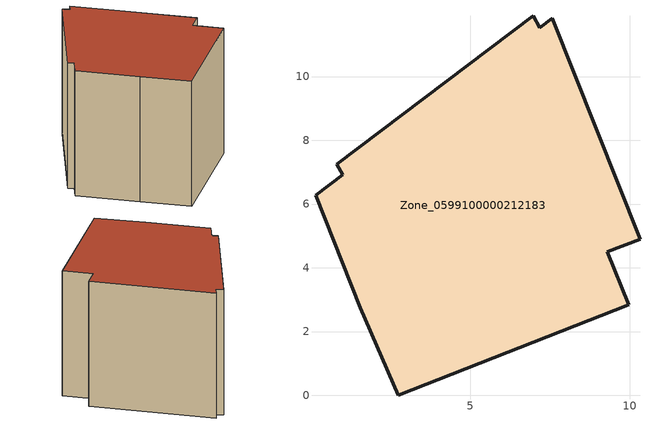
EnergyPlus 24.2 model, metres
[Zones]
Zone_0599100000212183
 floor ground (C_G): 7.18,11.53 7.58,11.82 10.32,4.9 9.3,4.5 9.96,2.84 2.74,0 1.56,2.75 0.15,6.27 1,6.92 0.82,7.25 6.97,11.91 z0
 wall outside (C_F): 2.74,0 9.96,2.84 9.3,4.5 10.32,4.9 7.58,11.82 7.18,11.53 6.97,11.91 0.82,7.25 1,6.92 0.15,6.27 1.56,2.75 2.74,0 z0:7.74
 roof outside (C_R): 7.58,11.82 7.18,11.53 6.97,11.91 0.82,7.25 1,6.92 0.15,6.27 1.56,2.75 2.74,0 9.96,2.84 9.3,4.5 10.32,4.9 z7.74
[BUILDING]
Pand.0599100000212183: North Axis=0; Terrain=City; Loads Convergence Tolerance Value=0.04; Temperature Convergence Tolerance Value=0.4; Solar Distribution=FullExterior; Maximum Number of Warmup Days=25; Minimum Number of Warmup Days=1
[Site:Location]
Rotterdam.The.Hague.AP_ZH_NLD Design_Conditions: Latitude=51.96; Longitude=4.45; Time Zone=1; Elevation=-4.5
[SITE:GROUNDTEMPERATURE:BUILDINGSURFACE]
18, 18, 18, 18, 18, 18, 18, 18, 18, 18, 18, 18
[MATERIAL] Thermal Absorptance=0.9; Solar Absorptance=0.7; Visible Absorptance=0.7
Name | Roughness | Thickness | Conductivity | Density | Specific Heat
G.TC.1946 | MediumSmooth | 0.15 | 1 | 540 | 1210
F.TC.1946 | Rough | 0.3 | 0.857143 | 1920 | 840
R.TC.1946 | MediumRough | 0.2 | 0.909091 | 1500 | 1000
[CONSTRUCTION]
C_G: G.TC.1946
C_F: F.TC.1946
C_R: R.TC.1946
[ZONE]
Zone_0599100000212183: Type=1; Multiplier=1; Ceiling Height=Autocalculate; Volume=Autocalculate; Floor Area=autocalculate; Part of Total Floor Area=Yes
[ZONEINFILTRATION:DESIGNFLOWRATE]
Infil_Zone_0599100000212183: Zone or ZoneList or Space or SpaceList=Zone_0599100000212183; Schedule=AlwaysOn; Design Flow Rate Calculation Method=Flow/Area; Flow Rate per Floor Area=0.003; Constant Term Coefficient=1; Temperature Term Coefficient=0; Velocity Term Coefficient=0; Velocity Squared Term Coefficient=0
[HVACTEMPLATE:ZONE:IDEALLOADSAIRSYSTEM]
Zone_0599100000212183: Maximum Heating Supply Air Temperature=50; Minimum Cooling Supply Air Temperature=13; Maximum Heating Supply Air Humidity Ratio=0.0156; Minimum Cooling Supply Air Humidity Ratio=0.0077; Heating Limit=NoLimit; Cooling Limit=NoLimit; Dehumidification Control Type=ConstantSensibleHeatRatio; Cooling Sensible Heat Ratio=0.7; Dehumidification Setpoint=60; Humidification Control Type=None; Humidification Setpoint=30; Outdoor Air Method=None; Outdoor Air Flow Rate per Person=0.00944; Outdoor Air Flow Rate per Zone Floor Area=0; Outdoor Air Flow Rate per Zone=0; Demand Controlled Ventilation Type=None; Outdoor Air Economizer Type=NoEconomizer; Heat Recovery Type=None; Sensible Heat Recovery Effectiveness=0.7; Latent Heat Recovery Effectiveness=0.65
[ZONECONTROL:THERMOSTAT]
ThermostatControl_Zone_0599100000212183: Zone or ZoneList=Zone_0599100000212183; Control Type Schedule=DualSetpointControlType; Control 1=Thermostat_Zone_0599100000212183; Temperature Difference Between Cutout And Setpoint=0
[THERMOSTATSETPOINT:DUALSETPOINT]
Thermostat_Zone_0599100000212183: Heating Setpoint Temperature Schedule=HeatingSetpoint_Zone_0599100000212183; Cooling Setpoint Temperature Schedule=CoolingSetpoint_Zone_0599100000212183
[SCHEDULE:COMPACT]
HeatingSetpoint_Zone_0599100000212183: Through: 12/31, For: AllDays, Until: 24:00, 21
CoolingSetpoint_Zone_0599100000212183: Through: 12/31, For: AllDays, Until: 24:00, 24
DualSetpointControlType: Through: 12/31, For: AllDays, Until: 24:00, 4
AlwaysOn: Through: 12/31, For: AllDays, Until: 24:00, 1
